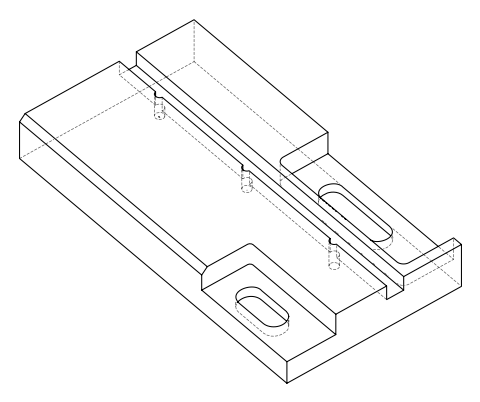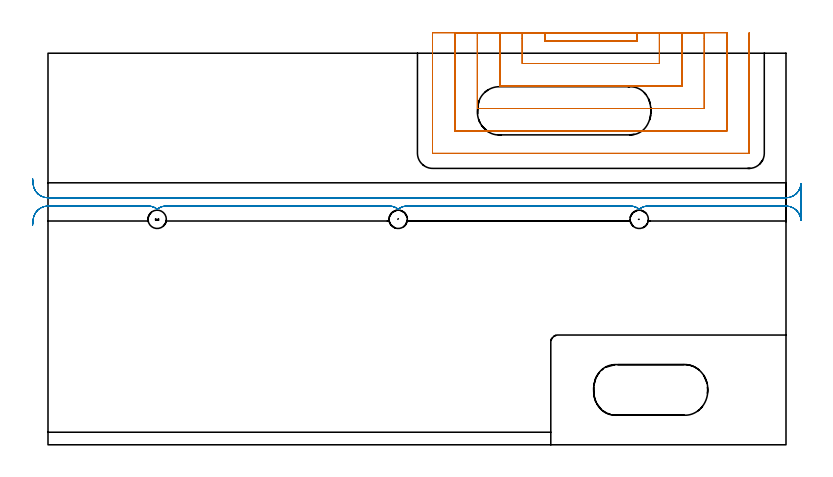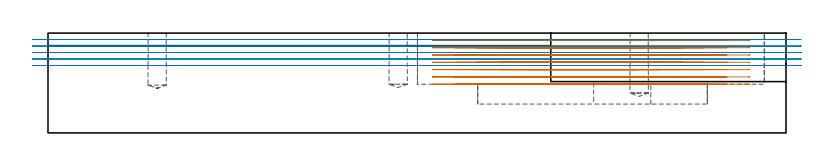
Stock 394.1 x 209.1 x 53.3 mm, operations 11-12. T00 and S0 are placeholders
(PLAN: 12 operations, 4 tool changes, 125.5 min)
(1 SPOT_DRILL | STEP1POCKET | NXT0321_9005460120000 | 0.03 min | 0 mm3)
(2 SPOT_DRILL_1 | STEP1POCKET_1 | NXT0321_9005460120000 | 0.03 min | 1 mm3)
(3 SPOT_DRILL_2 | STEP1POCKET_2 | NXT0321_9005460120000 | 0.03 min | 1 mm3)
(4 DRILL_BLIND_HOLE_INTO_CENTER | STEP1POCKET | NXT0301_069 | 0.13 min | 2144 mm3)
(5 DRILL_BLIND_HOLE_INTO_CENTER_1 | STEP1POCKET_1 | NXT0301_069 | 0.13 min | 2081 mm3)
(6 DRILL_BLIND_HOLE_INTO_CENTER_2 | STEP1POCKET_2 | NXT0301_069 | 0.14 min | 2448 mm3)
(7 AREA_MILL | FG_CHAMFER_SURFACE | UGT0205_001 | 6.62 min | 6119 mm3)
(8 MILL_CORNER_NOTCH_RECTANGULAR | CORNER_NOTCH_RECTANGULAR | NXT0201_008 | Follow Part, ap 1.5, ae 75% | 73.08 min | 190475 mm3)
(9 MILL_RECTANGULAR_POCKET | POCKET_RECTANGULAR_STRAIGHT | UGT0201_008 | Follow Part, ap 4, ae 75% | 4.42 min | 85705 mm3)
(10 MILL_RECTANGULAR_POCKET_1 | POCKET_RECTANGULAR_STRAIGHT_1 | UGT0201_008 | Follow Part, ap 4, ae 75% | 1.28 min | 18156 mm3)
(11 MILL_SLOT | SLOT_PARTIAL_RECTANGULAR | UGT0201_008 | Follow Part, ap 4, ae 75% | 30.91 min | 248473 mm3)
(12 MILL_RECTANGULAR_SLOT | SLOT_RECTANGULAR | UGT0201_008 | Follow Part, ap 4, ae 75% | 8.71 min | 136704 mm3)
(TOOL NXT0321_9005460120000 | NC Spot Drill, 142deg, 12mm, Carbide, Uncoated | D12 PA142 FL30 Z2)
(TOOL NXT0301_069 | Carbide Drill 9.8mm [860.1-0980-029A1-MM 2214] | D9.8 PA140 FL47 Z2)
(TOOL UGT0205_001 | Chamfer Mill 20 x 3 x 45 deg. | D20 FL50 Z2)
(TOOL NXT0201_008 | ENDMILL 6mm [2P460-0600-NA 1630] | D6 FL26 Z6)
(TOOL UGT0201_008 | End Mill 16 mm | D16 FL32 Z4)
(OP 11 MILL_SLOT)
G17 G21 G94 G90
T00 M6
G54
G17 G0 G90 X265.3 Y220.1 S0 M3
G43 Z63.3 H0
Z49.4
G94 G1 Y217.1 F250.
Y215.6 F500.
X314.5
Y217.1
Y220.1 F250.
X253.3
Y217.1
Y203.6 F500.
X326.5
Y217.1
Y220.1 F250.
X241.3
Y217.1
Y191.6 F500.
X338.5
Y217.1
Y220.1 F250.
X229.3
Y217.1
Y179.6 F500.
X237.495
X240.495 F250.
X310.905 F500.
X313.905 F250.
X350.5 F500.
Y217.1
Y220.1 F250.
X217.3
Y217.1
Y167.6 F500.
X362.5
Y217.1
Y220.1 F250.
X205.3
Y217.1
Y155.7 F500.
X205.305 Y155.645
X205.345 Y155.605
X205.4 Y155.6
X374.4
X374.455 Y155.605
X374.495 Y155.645
X374.5 Y155.7
Y217.1
Y220.1 F250.
G0 X265.3 Z45.5
G1 Y217.1
Y215.6 F500.
X314.5
Y217.1
Y220.1 F250.
X253.3
Y217.1
Y203.6 F500.
X326.5
Y217.1
Y220.1 F250.
X241.3
Y217.1
Y191.6 F500.
X338.5
Y217.1
Y220.1 F250.
X229.3
Y217.1
Y179.6 F500.
X237.495
X240.495 F250.
X310.905 F500.
X313.905 F250.
X350.5 F500.
Y217.1
Y220.1 F250.
X217.3
Y217.1
Y167.6 F500.
X362.5
Y217.1
Y220.1 F250.
X205.3
Y217.1
Y155.7 F500.
X205.305 Y155.645
X205.345 Y155.605
X205.4 Y155.6
X374.4
X374.455 Y155.605
X374.495 Y155.645
X374.5 Y155.7
Y217.1
Y220.1 F250.
G0 X265.3 Z41.6
G1 Y217.1
Y215.6 F500.
X314.5
Y217.1
Y220.1 F250.
X253.3
Y217.1
Y203.6 F500.
X326.5
Y217.1
Y220.1 F250.
X241.3
Y217.1
Y191.6 F500.
X338.5
Y217.1
Y220.1 F250.
X229.3
Y217.1
Y179.6 F500.
X237.495
X240.495 F250.
X310.905 F500.
X313.905 F250.
X350.5 F500.
Y217.1
Y220.1 F250.
X217.3
Y217.1
Y167.6 F500.
X362.5
Y217.1
Y220.1 F250.
X205.3
Y217.1
Y155.7 F500.
X205.305 Y155.645
X205.345 Y155.605
X205.4 Y155.6
X374.4
X374.455 Y155.605
X374.495 Y155.645
X374.5 Y155.7
Y217.1
Y220.1 F250.
G0 X265.3 Z37.7
G1 Y217.1
Y215.6 F500.
X314.5
Y217.1
Y220.1 F250.
X253.3
Y217.1
Y203.6 F500.
X326.5
Y217.1
Y220.1 F250.
X241.3
Y217.1
Y191.6 F500.
X338.5
Y217.1
Y220.1 F250.
X229.3
Y217.1
Y179.6 F500.
X237.494
X240.494 F250.
X310.906 F500.
X313.906 F250.
X350.5 F500.
Y217.1
Y220.1 F250.
X217.3
Y217.1
Y167.6 F500.
X362.5
Y217.1
Y220.1 F250.
X205.3
Y217.1
Y155.7 F500.
X205.305 Y155.645
X205.345 Y155.605
X205.4 Y155.6
X374.4
X374.455 Y155.605
X374.495 Y155.645
X374.5 Y155.7
Y217.1
Y220.1 F250.
G0 X265.3 Z33.8
G1 Y217.1
Y215.6 F500.
X314.5
Y217.1
Y220.1 F250.
X253.3
Y217.1
Y203.6 F500.
X326.5
Y217.1
Y220.1 F250.
X241.3
Y217.1
Y191.6 F500.
X338.5
Y217.1
Y220.1 F250.
X229.3
Y217.1
Y179.6 F500.
X237.495
X240.495 F250.
X310.905 F500.
X313.905 F250.
X350.5 F500.
Y217.1
Y220.1 F250.
X217.3
Y217.1
Y167.6 F500.
X362.5
Y217.1
Y220.1 F250.
X205.3
Y217.1
Y155.7 F500.
X205.305 Y155.645
X205.345 Y155.605
X205.4 Y155.6
X374.4
X374.455 Y155.605
X374.495 Y155.645
X374.5 Y155.7
Y217.1
Y220.1 F250.
G0 X265.3 Z29.9
G1 Y217.1
Y215.6 F500.
X314.5
Y217.1
Y220.1 F250.
X253.3
Y217.1
Y203.6 F500.
X326.5
Y217.1
Y220.1 F250.
X241.3
Y217.1
Y191.6 F500.
X338.5
Y217.1
Y220.1 F250.
X229.3
Y217.1
Y179.6 F500.
X237.495
X240.495 F250.
X310.905 F500.
X313.905 F250.
X350.5 F500.
Y217.1
Y220.1 F250.
X217.3
Y217.1
Y167.6 F500.
X362.5
Y217.1
Y220.1 F250.
X205.3
Y217.1
Y155.7 F500.
X205.305 Y155.645
X205.345 Y155.605
X205.4 Y155.6
X374.4
X374.455 Y155.605
X374.495 Y155.645
X374.5 Y155.7
Y217.1
Y220.1 F250.
G0 X265.3 Z26.
G1 Y217.1
Y215.6 F500.
X314.5
Y217.1
Y220.1 F250.
X253.3
Y217.1
Y203.6 F500.
X326.5
Y217.1
Y220.1 F250.
X241.3
Y217.1
Y191.6 F500.
X338.5
Y217.1
Y220.1 F250.
X229.3
Y217.1
Y179.6 F500.
X237.494
X240.494 F250.
X310.906 F500.
X313.906 F250.
X350.5 F500.
Y217.1
Y220.1 F250.
X217.3
Y217.1
Y167.6 F500.
X362.5
Y217.1
Y220.1 F250.
X205.3
Y217.1
Y155.7 F500.
X205.305 Y155.645
X205.345 Y155.605
X205.4 Y155.6
X374.4
X374.455 Y155.605
X374.495 Y155.645
X374.5 Y155.7
Y217.1
Y220.1 F250.
G0 Z63.3
M5
M2
(OP 12 MILL_RECTANGULAR_SLOT)
G17 G21 G94 G90
T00 M6
G54
G17 G0 G90 X-8.23 Y117.203 S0 M3
G43 Z63.3 H0
Z49.84
G94 G1 X-7.97 Y120.192 F250.
G2 X0. Y127.5 R8. F500.
G1 X53.483
G2 X58.3 Y125.887 R8.
X63.117 Y127.5 R8.
G1 X182.183
G2 X187. Y125.887 R8.
X191.817 Y127.5 R8.
G1 X310.883
G2 X315.7 Y125.887 R8.
X320.517 Y127.5 R8.
G1 X394.1
G2 X402.09 Y119.9 R8.
G1 Y139.5
G2 X394.1 Y131.9 R8.
G1 X0.
G2 X-7.97 Y139.208 R8.
G1 X-8.23 Y142.197 F250.
G0 Y117.203 Z46.38
G1 X-7.97 Y120.192
G2 X0. Y127.5 R8. F500.
G1 X53.483
G2 X58.3 Y125.887 R8.
X63.117 Y127.5 R8.
G1 X182.183
G2 X187. Y125.887 R8.
X191.817 Y127.5 R8.
G1 X310.883
G2 X315.7 Y125.887 R8.
X320.517 Y127.5 R8.
G1 X394.1
G2 X402.09 Y119.9 R8.
G1 X402.1
Y139.5
X402.09
G2 X394.1 Y131.9 R8.
G1 X0.
G2 X-7.97 Y139.208 R8.
G1 X-8.23 Y142.197 F250.
G0 Y117.203 Z42.92
G1 X-7.97 Y120.192
G2 X0. Y127.5 R8. F500.
G1 X53.483
G2 X58.3 Y125.887 R8.
X63.117 Y127.5 R8.
G1 X182.183
G2 X187. Y125.887 R8.
X191.817 Y127.5 R8.
G1 X310.883
G2 X315.7 Y125.887 R8.
X320.517 Y127.5 R8.
G1 X394.1
G2 X402.09 Y119.9 R8.
G1 X402.1
Y139.5
X402.09
G2 X394.1 Y131.9 R8.
G1 X0.
G2 X-7.97 Y139.208 R8.
G1 X-8.23 Y142.197 F250.
G0 Y117.203 Z39.46
G1 X-7.97 Y120.192
G2 X0. Y127.5 R8. F500.
G1 X53.483
G2 X58.3 Y125.887 R8.
X63.117 Y127.5 R8.
G1 X182.183
G2 X187. Y125.887 R8.
X191.817 Y127.5 R8.
G1 X310.883
G2 X315.7 Y125.887 R8.
X320.517 Y127.5 R8.
G1 X394.1
G2 X402.09 Y119.9 R8.
G1 X402.1
Y139.5
X402.09
G2 X394.1 Y131.9 R8.
G1 X0.
G2 X-7.97 Y139.208 R8.
G1 X-8.23 Y142.197 F250.
G0 Y117.203 Z36.
G1 X-7.97 Y120.192
G2 X0. Y127.5 R8. F500.
G1 X53.483
G2 X58.3 Y125.887 R8.
X63.117 Y127.5 R8.
G1 X182.183
G2 X187. Y125.887 R8.
X191.817 Y127.5 R8.
G1 X310.883
G2 X315.7 Y125.887 R8.
X320.517 Y127.5 R8.
G1 X394.1
G2 X402.09 Y119.9 R8.
G1 X402.1
Y139.5
X402.09
G2 X394.1 Y131.9 R8.
G1 X0.
G2 X-7.97 Y139.208 R8.
G1 X-8.23 Y142.197 F250.
G0 Z63.3
M5
M2
